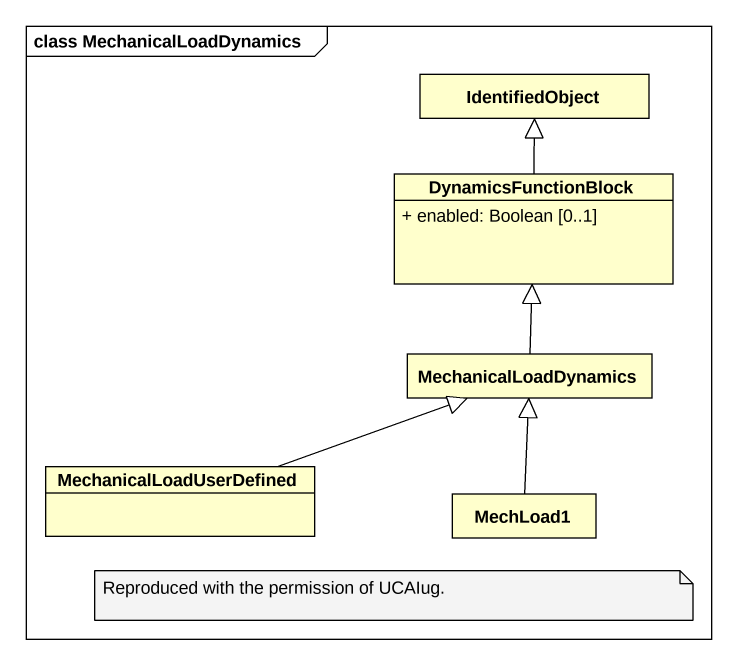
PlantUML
@startuml
mainframe class MechanicalLoadDynamics
hide circle
hide empty members
skinparam classAttributeIconSize 0
class IdentifiedObject
class DynamicsFunctionBlock {
  + enabled: Boolean [0..1]
}
class MechanicalLoadDynamics
class MechanicalLoadUserDefined
class MechLoad1
DynamicsFunctionBlock -up-|> IdentifiedObject
MechanicalLoadDynamics -up-|> DynamicsFunctionBlock
MechanicalLoadUserDefined -right-|> MechanicalLoadDynamics
MechLoad1 -up-|> MechanicalLoadDynamics
note as N1
  Reproduced with the permission of UCAIug.
end note
@enduml
